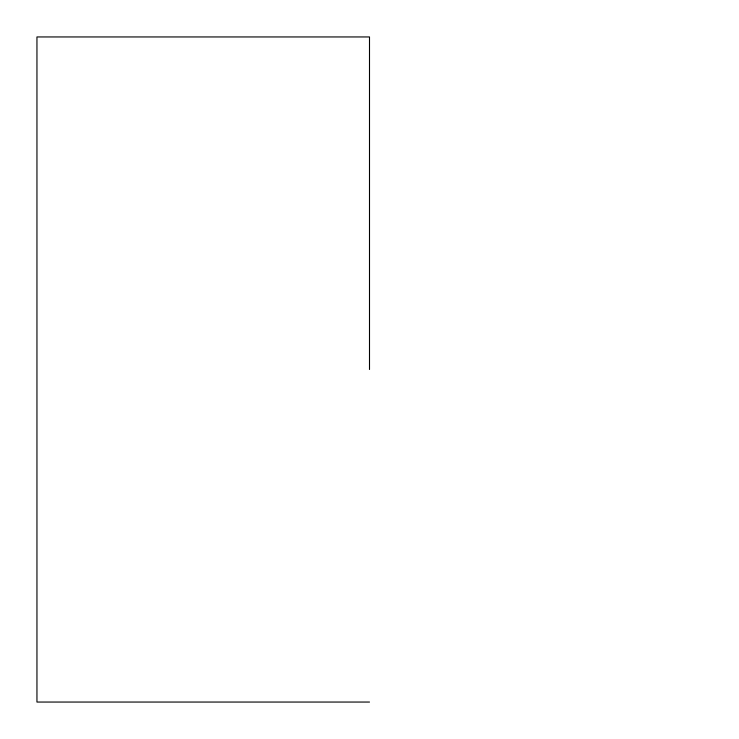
<?xml version="1.0" encoding="UTF-8"?>
<svg xmlns="http://www.w3.org/2000/svg" width="739" height="739" viewBox="0 0 739 739"><rect width="100%" height="100%" fill="white"/><g stroke="black" fill="none" stroke-linecap="round" stroke-linejoin="round"><path stroke-width="1.11" d="M369.5 702.05L36.95 702.05L36.95 36.95L369.5 36.95L369.5 369.5"/></g></svg>
